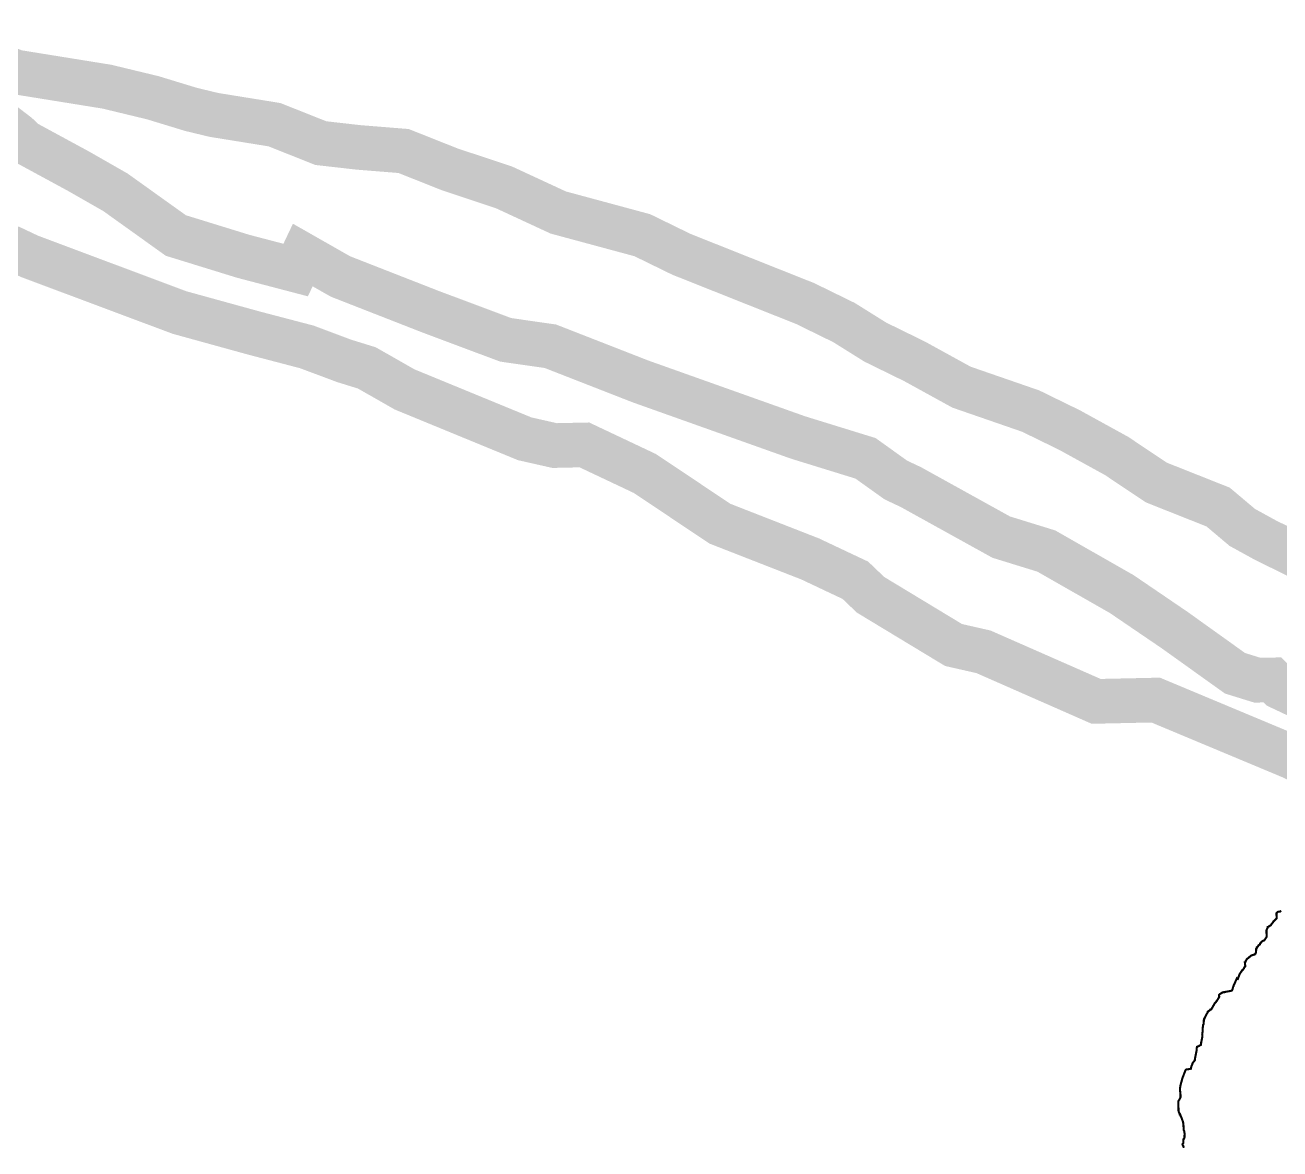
# Model space of a CAD drawing. Extents: x -2418 to 1398, y -3200 to 507.
# Drawn here: x -509.6 to -198, y -252 to 27.1 of the extents above; entities that cross this region are included whole.
import ezdxf

# ---------------------------------------------------------------- set-up
doc = ezdxf.new("R2010")
doc.units = 0

msp = doc.modelspace()

# ---------------------------------------------------------------- linework, layer by layer
at = {"color": 90, "const_width": 11.09}
for points in [[(-191.85, -105.57), (-201.53, -100.83), (-207.36, -97.62), (-213.35, -92.57), (-228.71, -86.47), (-238.54, -79.89), (-250.21, -73.47), (-259.88, -68.74), (-277.08, -62.79), (-288.75, -56.37), (-298.43, -51.63), (-306.26, -46.74), (-315.93, -42.01), (-327.45, -37.43), (-346.64, -29.79), (-356.32, -25.06), (-377.2, -19.42), (-390.71, -13.16), (-404.07, -8.73), (-415.59, -4.15), (-426.79, -3.25), (-436.15, -2.19), (-447.67, 2.39), (-462.71, 4.82), (-468.39, 6.19), (-477.91, 9.09), (-489.27, 11.83), (-511.84, 15.47), (-527.19, 21.58)], [(-520.92, 7.04), (-511.52, -0.14), (-509.63, -1.94), (-496.54, -9.04), (-487.18, -14.38), (-472.16, -25.13), (-455.41, -30.3), (-442.4, -33.71), (-440.63, -29.98), (-431.27, -35.31), (-408.9, -44.06), (-390.26, -51.04), (-379.14, -52.64), (-356.76, -61.38), (-317.64, -75.3), (-300.9, -80.47), (-293.38, -85.85), (-289.65, -87.61), (-267.2, -100.04), (-256.03, -103.49), (-237.32, -114.16), (-224.18, -123.1), (-209.16, -133.85), (-203.58, -135.58), (-199.88, -135.5), (-198, -137.3), (-190.53, -140.83)], [(-549.2, -29.33), (-512.25, -28.53), (-508.51, -30.3), (-471.24, -44.26), (-452.64, -49.39), (-439.63, -52.8), (-430.31, -56.29), (-424.73, -58.01), (-415.37, -63.35), (-385.53, -75.62), (-378.1, -77.3), (-370.71, -77.14), (-355.77, -84.2), (-337.01, -96.72), (-314.64, -105.46), (-307.17, -108.99), (-303.43, -110.75), (-299.66, -114.36), (-279.05, -126.83), (-271.62, -128.52), (-243.63, -140.83), (-228.85, -140.51), (-195.27, -154.55), (-184.06, -159.84)]]:
    msp.add_lwpolyline(points, dxfattribs=at)
at = {"color": 4, "const_width": 0.52}
msp.add_lwpolyline([(-197.69, -192.81), (-197.98, -193.04), (-198.43, -193.06), (-198.57, -193.13), (-198.86, -193.44), (-198.82, -194.71), (-198.9, -194.78), (-199.26, -195.17), (-199.33, -195.24), (-199.48, -195.4), (-199.62, -195.47), (-199.76, -195.78), (-199.98, -196.01), (-200.19, -196.31), (-200.41, -196.54), (-200.63, -196.62), (-200.71, -196.7), (-200.78, -196.78), (-200.85, -196.85), (-201, -196.86), (-201, -196.93), (-201.35, -197.69), (-201.3, -199.32), (-201.87, -200.16), (-202.02, -200.24), (-202.24, -200.32), (-202.39, -200.4), (-202.68, -200.71), (-202.75, -200.71), (-202.89, -200.94), (-202.97, -201.01), (-202.96, -201.16), (-203.03, -201.24), (-203.33, -201.4), (-203.4, -201.55), (-203.47, -201.7), (-203.54, -201.77), (-203.61, -201.85), (-203.76, -201.93), (-203.75, -202.15), (-203.9, -202.31), (-203.89, -202.6), (-204.01, -203.43), (-204.16, -203.51), (-204.23, -203.66), (-204.38, -203.74), (-204.45, -203.74), (-205.19, -203.98), (-205.34, -204.14), (-205.41, -204.21), (-205.55, -204.29), (-205.63, -204.37), (-206.28, -204.91), (-206.42, -205.21), (-206.49, -205.29), (-206.49, -205.44), (-206.56, -205.51), (-206.63, -205.67), (-206.71, -205.67), (-206.6, -206.63), (-206.82, -206.86), (-206.96, -207.17), (-207.25, -207.55), (-207.32, -207.55), (-207.9, -208.39), (-207.97, -208.54), (-208.04, -208.61), (-208.11, -208.76), (-208.11, -208.84), (-208.45, -209.74), (-208.68, -209.6), (-208.75, -209.75), (-208.82, -209.9), (-209.31, -211.04), (-209.38, -211.19), (-209.45, -211.26), (-209.52, -211.56), (-209.59, -211.64), (-209.79, -212.39), (-209.86, -212.54), (-210.01, -212.7), (-210.97, -212.87), (-211.19, -212.95), (-211.49, -212.96), (-211.64, -213.04), (-211.94, -213.05), (-212.16, -213.13), (-212.31, -213.14), (-212.67, -213.37), (-212.89, -213.53), (-213.04, -213.68), (-213.11, -213.76), (-213.09, -214.28), (-213.66, -215.19), (-213.74, -215.26), (-213.81, -215.34), (-213.88, -215.49), (-214.17, -215.8), (-214.95, -217.16), (-215.02, -217.31), (-215.31, -217.4), (-215.31, -217.47), (-215.75, -217.78), (-215.9, -217.86), (-215.89, -217.94), (-216.74, -219.53), (-216.74, -219.67), (-216.81, -219.83), (-216.88, -219.83), (-216.93, -220.8), (-216.92, -220.95), (-216.99, -221.1), (-217.07, -221.17), (-217.19, -222.07), (-217.17, -222.59), (-217.3, -223.57), (-217.28, -224.16), (-217.47, -225.14), (-217.54, -225.29), (-217.59, -226.11), (-217.89, -226.27), (-218.03, -226.34), (-218.11, -226.42), (-218.47, -226.58), (-218.62, -226.66), (-218.62, -226.81), (-218.69, -226.89), (-218.68, -227.26), (-218.67, -227.41), (-219.06, -229.36), (-219.06, -229.58), (-219.13, -229.8), (-219.12, -229.95), (-219.55, -230.49), (-219.7, -230.72), (-219.77, -230.87), (-219.76, -231.02), (-219.83, -231.17), (-219.97, -231.39), (-219.97, -231.47), (-220.11, -231.92), (-220.1, -232.07), (-220.25, -232.07), (-220.4, -232.15), (-220.47, -232.15), (-221.22, -232.25), (-221.36, -232.33), (-221.44, -232.41), (-222.2, -234.37), (-222.69, -236.17), (-222.82, -237), (-222.8, -237.67), (-222.72, -237.74), (-222.7, -238.48), (-222.68, -239.15), (-223.24, -240.21), (-223.24, -240.29), (-223.22, -240.88), (-223.21, -241.41), (-223.18, -242.3), (-223.18, -242.52), (-223.09, -242.89), (-223.01, -243.04), (-222.93, -243.19), (-222.85, -243.26), (-222.85, -243.48), (-222.77, -243.55), (-222.69, -243.63), (-222.69, -243.77), (-222.54, -243.99), (-222.46, -244.14), (-222.45, -244.21), (-222.05, -245.32), (-221.94, -246.29), (-221.93, -246.66), (-221.92, -247.18), (-221.84, -247.4), (-221.76, -247.55), (-221.76, -247.62), (-221.75, -247.77), (-221.75, -247.92), (-221.67, -248.07), (-221.71, -249.26), (-221.85, -249.49), (-221.92, -249.49), (-221.99, -249.79), (-221.97, -250.53), (-222.19, -250.76), (-222.18, -250.99), (-222.02, -251.21), (-221.86, -251.72)], dxfattribs=at)

doc.saveas('drawing.dxf')
